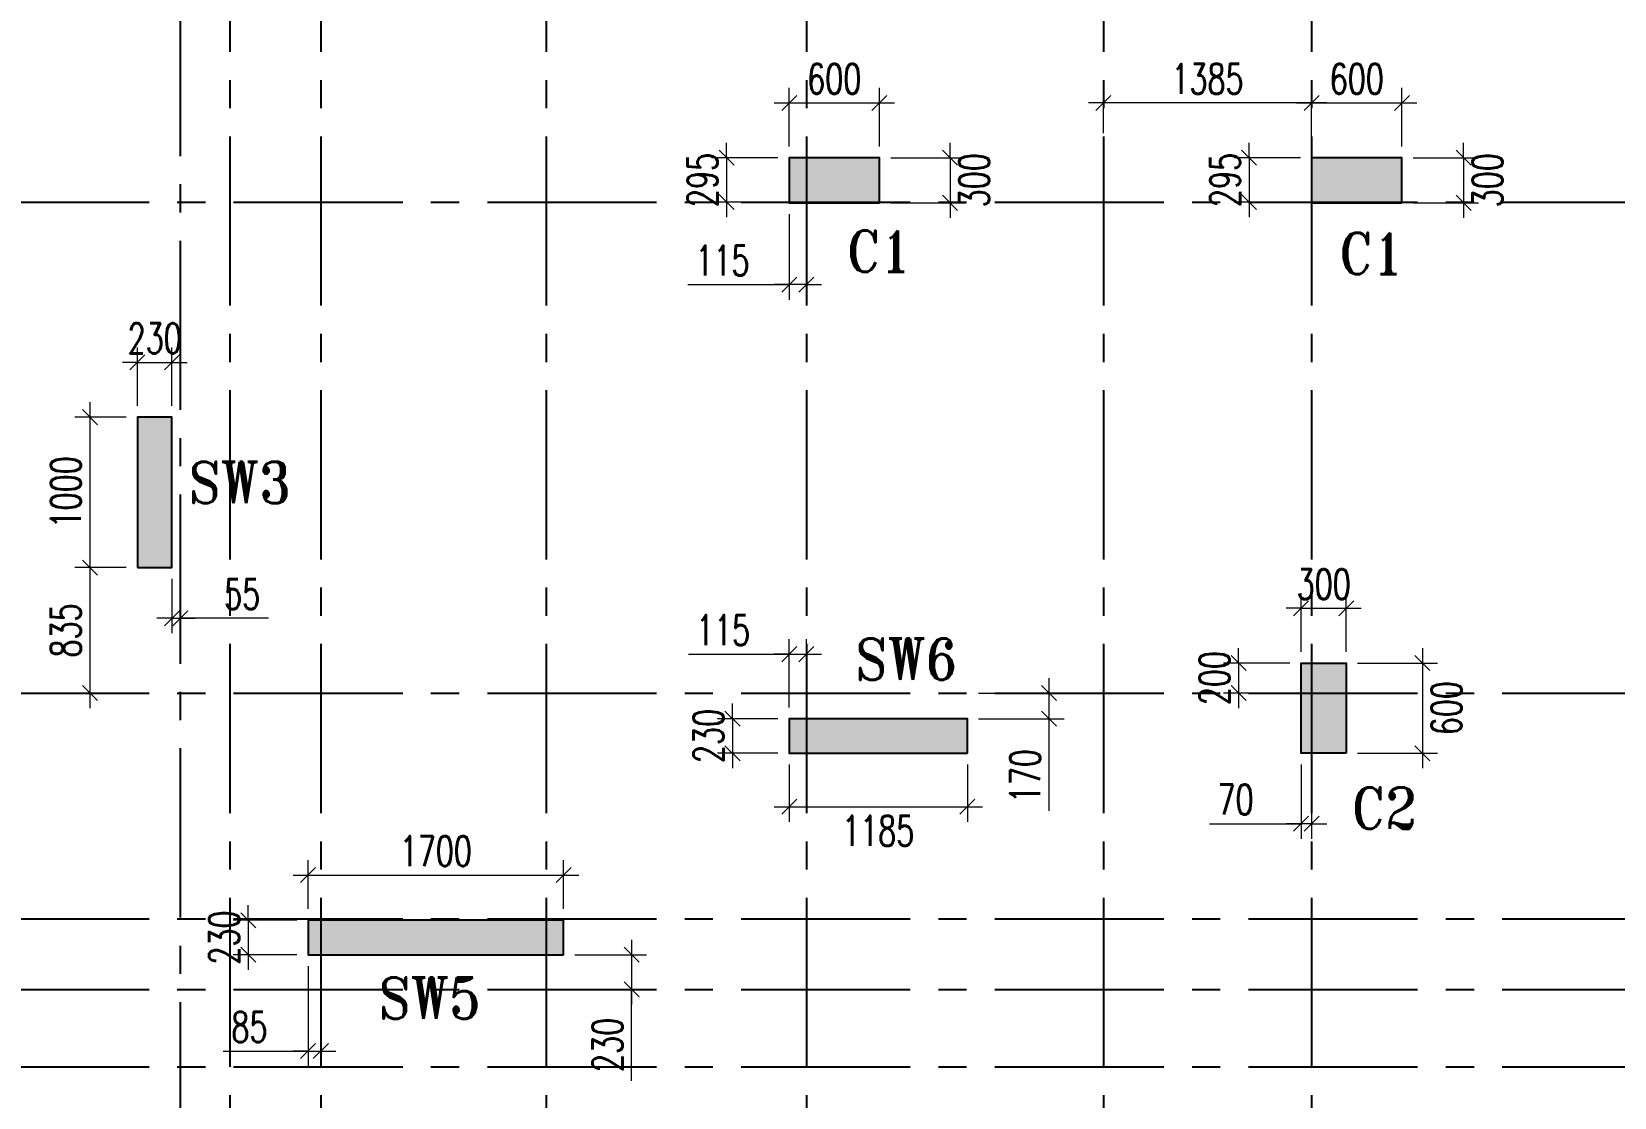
# Model space of a CAD drawing. Header units: millimetres. Extents: x 1123469 to 1883119, y -126924 to 196924.
# Drawn here: x 1382788 to 1393314, y -14061 to -6975 of the extents above; entities that cross this region are included whole.
import ezdxf

# ---------------------------------------------------------------- set-up
doc = ezdxf.new("R2010")
doc.units = ezdxf.units.MM
doc.header["$LTSCALE"] = 500
doc.header["$MEASUREMENT"] = 0
doc.header["$PDMODE"] = 34
for name, pattern in [('CONTINOUS', [0]), ('DASHDOT', [1, 0.5, -0.25, 0, -0.25]), ('Site$0$CENTER2', [1.125, 0.75, -0.125, 0.125, -0.125])]:
    doc.linetypes.add(name, pattern=pattern)
doc.layers.get('Defpoints').update_dxf_attribs({"lineweight": 0})
for name, color, linetype, lineweight in [('COL. NO.', 1, 'DASHDOT', 15), ('CUT OUT', 1, 'Continuous', 13), ('dim-M', 1, 'Continuous', 15), ('TOWER COL HATCH', 253, 'Continuous', 20)]:
    doc.layers.add(name, color=color, linetype=linetype, lineweight=lineweight)
for name, color, linetype in [('GLASS', 5, 'Continuous'), ('GRID', 7, 'Continuous'), ('TOWER AREA COLUMN.', 6, 'Continuous')]:
    doc.layers.add(name, color=color, linetype=linetype)
doc.styles.add('2MM', font='romans.shx', dxfattribs={"width": 0.7})
doc.styles.add('ROMANT', font='romant__.ttf', dxfattribs={"width": 0.9, "height": 600})
doc.dimstyles.new('RAJESH', dxfattribs={"dimtxt": 200, "dimasz": 180, "dimexe": 100, "dimexo": 250, "dimgap": 50, "dimtad": 2, "dimdec": 0, "dimzin": 1, "dimdsep": 46, "dimtxsty": '2MM', "dimblk": 'OBLIQUE', "dimcen": 0, "dimdle": 100, "dimclrd": 1, "dimclre": 1, "dimclrt": 3, "dimadec": 0, "dimazin": 0, "dimtfac": 1, "dimtdec": 0, "dimtix": 1, "dimtmove": 2, "dimatfit": 3, "dimfxl": 1, "dimtolj": 1, "dimlwd": -1, "dimarcsym": 0})

# ---------------------------------------------------------------- blocks, each defined once
blk = doc.blocks.new('EEE')
at = {"layer": 'GRID', "color": 16, "linetype": 'Site$0$CENTER2', "ltscale": 3}
for points in [[(1383253.9, 258923.2), (1383775.6, 258229.8), (1383775.6, 223711.9)], [(1384105.6, 258923.2), (1384105.6, 223711.9)], [(1384710.6, 258923.2), (1384710.6, 223711.9)], [(1386210.6, 258923.2), (1386210.6, 223711.9)], [(1387940.6, 258923.2), (1387940.6, 223711.9)], [(1389915.6, 258923.2), (1389915.6, 223711.9)], [(1391300.6, 258923.2), (1391300.6, 223711.9)], [(1363880.9, 250048.6), (1442964.5, 250048.6)], [(1363880.9, 246783.6), (1442964.5, 246783.6)], [(1363880.9, 245284), (1442964.5, 245284)], [(1363880.9, 244813.8), (1442964.5, 244813.8)], [(1363880.9, 244299), (1442964.5, 244299)]]:
    blk.add_lwpolyline(points, dxfattribs=at)
blk = doc.blocks.new('3tgra')
at = {"layer": 'TOWER COL HATCH'}
h = blk.add_hatch(color=253, dxfattribs=at)
h.dxf.hatch_style = 1
h.paths.add_polyline_path([(1388426, 89502), (1388426, 89802), (1387826, 89802), (1387826, 89502)])
h = blk.add_hatch(color=253, dxfattribs=at)
h.dxf.hatch_style = 1
h.paths.add_polyline_path([(1391901, 89502), (1391901, 89802), (1391301, 89802), (1391301, 89502)])
h = blk.add_hatch(color=253, dxfattribs=at)
h.dxf.hatch_style = 1
h.paths.add_polyline_path([(1383491, 87077), (1383721, 87077), (1383721, 88077), (1383491, 88077)])
h = blk.add_hatch(color=253, dxfattribs=at)
h.dxf.hatch_style = 1
h.paths.add_polyline_path([(1391531, 85842), (1391231, 85842), (1391231, 86442), (1391531, 86442)])
h = blk.add_hatch(color=253, dxfattribs=at)
h.dxf.hatch_style = 1
h.paths.add_polyline_path([(1389011, 85842), (1389011, 86072), (1387826, 86072), (1387826, 85842)])
h = blk.add_hatch(color=253, dxfattribs=at)
h.dxf.hatch_style = 1
h.paths.add_polyline_path([(1386326, 84502), (1386326, 84732), (1384626, 84732), (1384626, 84502)])
at = {"layer": 'TOWER AREA COLUMN.', "color": 4}
for points in [[(1388426, 89502), (1388426, 89802), (1387826, 89802), (1387826, 89502)], [(1391901, 89502), (1391901, 89802), (1391301, 89802), (1391301, 89502)], [(1383491, 87077), (1383721, 87077), (1383721, 88077), (1383491, 88077)], [(1391531, 85842), (1391231, 85842), (1391231, 86442), (1391531, 86442)], [(1389011, 85842), (1389011, 86072), (1387826, 86072), (1387826, 85842)], [(1386326, 84502), (1386326, 84732), (1384626, 84732), (1384626, 84502)]]:
    blk.add_lwpolyline(points, close=True, dxfattribs=at)
blk = doc.blocks.new('_Oblique')
at = {"color": 0, "linetype": 'ByBlock', "lineweight": -2}
blk.add_line((-0.5, -0.5), (0.5, 0.5), dxfattribs=at)
blk = doc.blocks.new('*D1640')
at = {"layer": 'Defpoints', "color": 0, "ltscale": 100, "transparency": 16777216}
for p in [(1391531, 86806), (1391231, 86442), (1391531, 86442)]:
    blk.add_point(p, dxfattribs=at)
at = {"layer": 'dim-M', "color": 1, "lineweight": -2, "ltscale": 100, "transparency": 16777216}
for p, q in [((1391231, 86517), (1391231, 86906)), ((1391531, 86517), (1391531, 86906))]:
    blk.add_line(p, q, dxfattribs=at)
at = {"layer": 'dim-M', "color": 1, "ltscale": 100, "transparency": 16777216}
for p, q in [((1391231, 86806), (1391131, 86806)), ((1391231, 86806), (1391531, 86806)), ((1391531, 86806), (1391631, 86806))]:
    blk.add_line(p, q, dxfattribs=at)
at = {"layer": 'dim-M', "color": 1, "ltscale": 100, "transparency": 16777216, "xscale": 100, "yscale": 100, "zscale": 100}
blk.add_blockref('_Oblique', (1391231, 86806), dxfattribs=at)
at = {"layer": 'dim-M', "color": 1, "ltscale": 100, "transparency": 16777216, "xscale": 100, "yscale": 100, "zscale": 100, "rotation": 180}
blk.add_blockref('_Oblique', (1391531, 86806), dxfattribs=at)
at = {"layer": 'dim-M', "color": 3, "ltscale": 100, "transparency": 16777216, "insert": (1391381, 86966), "char_height": 200, "attachment_point": 5, "style": '2MM'}
blk.add_mtext('\\A1;300', dxfattribs=at)
blk = doc.blocks.new('*D1641')
at = {"layer": 'Defpoints', "color": 0, "ltscale": 100, "transparency": 16777216}
for p in [(1391531, 86442), (1391531, 85842), (1392038, 85842)]:
    blk.add_point(p, dxfattribs=at)
at = {"layer": 'dim-M', "color": 1, "ltscale": 100, "transparency": 16777216}
blk.add_line((1392038, 86542), (1392038, 85742), dxfattribs=at)
at = {"layer": 'dim-M', "color": 1, "lineweight": -2, "ltscale": 100, "transparency": 16777216}
for p, q in [((1391606, 86442), (1392138, 86442)), ((1391606, 85842), (1392138, 85842))]:
    blk.add_line(p, q, dxfattribs=at)
at = {"layer": 'dim-M', "color": 1, "ltscale": 100, "transparency": 16777216, "xscale": 100, "yscale": 100, "zscale": 100}
for p, rotation in [((1392038, 86442), 90), ((1392038, 85842), 270)]:
    blk.add_blockref('_Oblique', p, dxfattribs=dict(at, rotation=rotation))
at = {"layer": 'dim-M', "color": 3, "ltscale": 100, "transparency": 16777216, "insert": (1392198, 86142), "char_height": 200, "attachment_point": 5, "rotation": 90, "style": '2MM'}
blk.add_mtext('\\A1;600', dxfattribs=at)
blk = doc.blocks.new('*D1642')
at = {"layer": 'Defpoints', "color": 0, "ltscale": 100, "transparency": 16777216}
for p in [(1391231, 86442), (1390815, 86242), (1391231, 86242)]:
    blk.add_point(p, dxfattribs=at)
at = {"layer": 'dim-M', "color": 1, "ltscale": 100, "transparency": 16777216}
for p, q in [((1390815, 86442), (1390815, 86542)), ((1390815, 86442), (1390815, 86242)), ((1390815, 86242), (1390815, 86142))]:
    blk.add_line(p, q, dxfattribs=at)
at = {"layer": 'dim-M', "color": 1, "lineweight": -2, "ltscale": 100, "transparency": 16777216}
for p, q in [((1391156, 86442), (1390715, 86442)), ((1391156, 86242), (1390715, 86242))]:
    blk.add_line(p, q, dxfattribs=at)
at = {"layer": 'dim-M', "color": 1, "ltscale": 100, "transparency": 16777216, "xscale": 100, "yscale": 100, "zscale": 100}
for p, rotation in [((1390815, 86442), 270), ((1390815, 86242), 90)]:
    blk.add_blockref('_Oblique', p, dxfattribs=dict(at, rotation=rotation))
at = {"layer": 'dim-M', "color": 3, "ltscale": 100, "transparency": 16777216, "insert": (1390655, 86342), "char_height": 200, "attachment_point": 5, "rotation": 90, "style": '2MM'}
blk.add_mtext('\\A1;200', dxfattribs=at)
blk = doc.blocks.new('*D1643')
at = {"layer": 'Defpoints', "color": 0, "ltscale": 100, "transparency": 16777216}
for p in [(1391231, 85842), (1391301, 85842), (1391231, 85374)]:
    blk.add_point(p, dxfattribs=at)
at = {"layer": 'dim-M', "color": 1, "lineweight": -2, "ltscale": 100, "transparency": 16777216}
for p, q in [((1391231, 85767), (1391231, 85274)), ((1391301, 85767), (1391301, 85274))]:
    blk.add_line(p, q, dxfattribs=at)
at = {"layer": 'dim-M', "color": 1, "ltscale": 100, "transparency": 16777216}
for p, q in [((1390622, 85374), (1391231, 85374)), ((1391231, 85374), (1391131, 85374)), ((1391301, 85374), (1391231, 85374)), ((1391301, 85374), (1391231, 85374)), ((1391301, 85374), (1391401, 85374))]:
    blk.add_line(p, q, dxfattribs=at)
at = {"layer": 'dim-M', "color": 1, "ltscale": 100, "transparency": 16777216, "xscale": 100, "yscale": 100, "zscale": 100}
blk.add_blockref('_Oblique', (1391231, 85374), dxfattribs=at)
at = {"layer": 'dim-M', "color": 1, "ltscale": 100, "transparency": 16777216, "xscale": 100, "yscale": 100, "zscale": 100, "rotation": 180}
blk.add_blockref('_Oblique', (1391301, 85374), dxfattribs=at)
at = {"layer": 'dim-M', "color": 3, "ltscale": 100, "transparency": 16777216, "insert": (1390795, 85534), "char_height": 200, "attachment_point": 5, "style": '2MM'}
blk.add_mtext('\\A1;70', dxfattribs=at)
blk = doc.blocks.new('*D1705')
at = {"layer": 'Defpoints', "color": 0, "ltscale": 100, "transparency": 16777216}
for p in [(1388426, 90166), (1387826, 89802), (1388426, 89802)]:
    blk.add_point(p, dxfattribs=at)
at = {"layer": 'dim-M', "color": 1, "lineweight": -2, "ltscale": 100, "transparency": 16777216}
for p, q in [((1387826, 89877), (1387826, 90266)), ((1388426, 89877), (1388426, 90266))]:
    blk.add_line(p, q, dxfattribs=at)
at = {"layer": 'dim-M', "color": 1, "ltscale": 100, "transparency": 16777216}
blk.add_line((1387726, 90166), (1388526, 90166), dxfattribs=at)
at = {"layer": 'dim-M', "color": 1, "ltscale": 100, "transparency": 16777216, "xscale": 100, "yscale": 100, "zscale": 100, "rotation": 180}
blk.add_blockref('_Oblique', (1387826, 90166), dxfattribs=at)
at = {"layer": 'dim-M', "color": 1, "ltscale": 100, "transparency": 16777216, "xscale": 100, "yscale": 100, "zscale": 100}
blk.add_blockref('_Oblique', (1388426, 90166), dxfattribs=at)
at = {"layer": 'dim-M', "color": 3, "ltscale": 100, "transparency": 16777216, "insert": (1388126, 90326), "char_height": 200, "attachment_point": 5, "style": '2MM'}
blk.add_mtext('\\A1;600', dxfattribs=at)
blk = doc.blocks.new('*D1706')
at = {"layer": 'Defpoints', "color": 0, "ltscale": 100, "transparency": 16777216}
for p in [(1388426, 89802), (1388426, 89502), (1388896, 89502)]:
    blk.add_point(p, dxfattribs=at)
at = {"layer": 'dim-M', "color": 1, "ltscale": 100, "transparency": 16777216}
for p, q in [((1388896, 89802), (1388896, 89902)), ((1388896, 89802), (1388896, 89502)), ((1388896, 89502), (1388896, 89402))]:
    blk.add_line(p, q, dxfattribs=at)
at = {"layer": 'dim-M', "color": 1, "lineweight": -2, "ltscale": 100, "transparency": 16777216}
for p, q in [((1388501, 89802), (1388996, 89802)), ((1388501, 89502), (1388996, 89502))]:
    blk.add_line(p, q, dxfattribs=at)
at = {"layer": 'dim-M', "color": 1, "ltscale": 100, "transparency": 16777216, "xscale": 100, "yscale": 100, "zscale": 100}
for p, rotation in [((1388896, 89802), 270), ((1388896, 89502), 90)]:
    blk.add_blockref('_Oblique', p, dxfattribs=dict(at, rotation=rotation))
at = {"layer": 'dim-M', "color": 3, "ltscale": 100, "transparency": 16777216, "insert": (1389056, 89652), "char_height": 200, "attachment_point": 5, "rotation": 90, "style": '2MM'}
blk.add_mtext('\\A1;300', dxfattribs=at)
blk = doc.blocks.new('*D1707')
at = {"layer": 'Defpoints', "color": 0, "ltscale": 100, "transparency": 16777216}
for p in [(1387826, 89802), (1387410, 89507), (1387826, 89507)]:
    blk.add_point(p, dxfattribs=at)
at = {"layer": 'dim-M', "color": 1, "ltscale": 100, "transparency": 16777216}
for p, q in [((1387410, 89802), (1387410, 89902)), ((1387410, 89802), (1387410, 89507)), ((1387410, 89507), (1387410, 89407))]:
    blk.add_line(p, q, dxfattribs=at)
at = {"layer": 'dim-M', "color": 1, "lineweight": -2, "ltscale": 100, "transparency": 16777216}
for p, q in [((1387751, 89802), (1387310, 89802)), ((1387751, 89507), (1387310, 89507))]:
    blk.add_line(p, q, dxfattribs=at)
at = {"layer": 'dim-M', "color": 1, "ltscale": 100, "transparency": 16777216, "xscale": 100, "yscale": 100, "zscale": 100}
for p, rotation in [((1387410, 89802), 270), ((1387410, 89507), 90)]:
    blk.add_blockref('_Oblique', p, dxfattribs=dict(at, rotation=rotation))
at = {"layer": 'dim-M', "color": 3, "ltscale": 100, "transparency": 16777216, "insert": (1387250, 89654), "char_height": 200, "attachment_point": 5, "rotation": 90, "style": '2MM'}
blk.add_mtext('\\A1;295', dxfattribs=at)
blk = doc.blocks.new('*D1708')
at = {"layer": 'Defpoints', "color": 0, "ltscale": 100, "transparency": 16777216}
for p in [(1387826, 89502), (1387941, 89502), (1387826, 88958)]:
    blk.add_point(p, dxfattribs=at)
at = {"layer": 'dim-M', "color": 1, "lineweight": -2, "ltscale": 100, "transparency": 16777216}
for p, q in [((1387826, 89427), (1387826, 88858)), ((1387941, 89427), (1387941, 88858))]:
    blk.add_line(p, q, dxfattribs=at)
at = {"layer": 'dim-M', "color": 1, "ltscale": 100, "transparency": 16777216}
for p, q in [((1387152, 88958), (1387826, 88958)), ((1387826, 88958), (1387726, 88958)), ((1387941, 88958), (1387826, 88958)), ((1387941, 88958), (1387826, 88958)), ((1387941, 88958), (1388041, 88958))]:
    blk.add_line(p, q, dxfattribs=at)
at = {"layer": 'dim-M', "color": 1, "ltscale": 100, "transparency": 16777216, "xscale": 100, "yscale": 100, "zscale": 100}
blk.add_blockref('_Oblique', (1387826, 88958), dxfattribs=at)
at = {"layer": 'dim-M', "color": 1, "ltscale": 100, "transparency": 16777216, "xscale": 100, "yscale": 100, "zscale": 100, "rotation": 180}
blk.add_blockref('_Oblique', (1387941, 88958), dxfattribs=at)
at = {"layer": 'dim-M', "color": 3, "ltscale": 100, "transparency": 16777216, "insert": (1387382, 89118), "char_height": 200, "attachment_point": 5, "style": '2MM'}
blk.add_mtext('\\A1;115', dxfattribs=at)
blk = doc.blocks.new('*D1709')
at = {"layer": 'Defpoints', "color": 0, "ltscale": 100, "transparency": 16777216}
for p in [(1391901, 90166), (1391301, 89802), (1391901, 89802)]:
    blk.add_point(p, dxfattribs=at)
at = {"layer": 'dim-M', "color": 1, "lineweight": -2, "ltscale": 100, "transparency": 16777216}
for p, q in [((1391301, 89877), (1391301, 90266)), ((1391901, 89877), (1391901, 90266))]:
    blk.add_line(p, q, dxfattribs=at)
at = {"layer": 'dim-M', "color": 1, "ltscale": 100, "transparency": 16777216}
blk.add_line((1391201, 90166), (1392001, 90166), dxfattribs=at)
at = {"layer": 'dim-M', "color": 1, "ltscale": 100, "transparency": 16777216, "xscale": 100, "yscale": 100, "zscale": 100, "rotation": 180}
blk.add_blockref('_Oblique', (1391301, 90166), dxfattribs=at)
at = {"layer": 'dim-M', "color": 1, "ltscale": 100, "transparency": 16777216, "xscale": 100, "yscale": 100, "zscale": 100}
blk.add_blockref('_Oblique', (1391901, 90166), dxfattribs=at)
at = {"layer": 'dim-M', "color": 3, "ltscale": 100, "transparency": 16777216, "insert": (1391601, 90326), "char_height": 200, "attachment_point": 5, "style": '2MM'}
blk.add_mtext('\\A1;600', dxfattribs=at)
blk = doc.blocks.new('*D1710')
at = {"layer": 'Defpoints', "color": 0, "ltscale": 100, "transparency": 16777216}
for p in [(1391901, 89802), (1391901, 89502), (1392311, 89502)]:
    blk.add_point(p, dxfattribs=at)
at = {"layer": 'dim-M', "color": 1, "ltscale": 100, "transparency": 16777216}
for p, q in [((1392311, 89802), (1392311, 89902)), ((1392311, 89802), (1392311, 89502)), ((1392311, 89502), (1392311, 89402))]:
    blk.add_line(p, q, dxfattribs=at)
at = {"layer": 'dim-M', "color": 1, "lineweight": -2, "ltscale": 100, "transparency": 16777216}
for p, q in [((1391976, 89802), (1392411, 89802)), ((1391976, 89502), (1392411, 89502))]:
    blk.add_line(p, q, dxfattribs=at)
at = {"layer": 'dim-M', "color": 1, "ltscale": 100, "transparency": 16777216, "xscale": 100, "yscale": 100, "zscale": 100}
for p, rotation in [((1392311, 89802), 270), ((1392311, 89502), 90)]:
    blk.add_blockref('_Oblique', p, dxfattribs=dict(at, rotation=rotation))
at = {"layer": 'dim-M', "color": 3, "ltscale": 100, "transparency": 16777216, "insert": (1392471, 89652), "char_height": 200, "attachment_point": 5, "rotation": 90, "style": '2MM'}
blk.add_mtext('\\A1;300', dxfattribs=at)
blk = doc.blocks.new('*D1711')
at = {"layer": 'Defpoints', "color": 0, "ltscale": 100, "transparency": 16777216}
for p in [(1391301, 89802), (1390885, 89507), (1391301, 89507)]:
    blk.add_point(p, dxfattribs=at)
at = {"layer": 'dim-M', "color": 1, "ltscale": 100, "transparency": 16777216}
for p, q in [((1390885, 89802), (1390885, 89902)), ((1390885, 89802), (1390885, 89507)), ((1390885, 89507), (1390885, 89407))]:
    blk.add_line(p, q, dxfattribs=at)
at = {"layer": 'dim-M', "color": 1, "lineweight": -2, "ltscale": 100, "transparency": 16777216}
for p, q in [((1391226, 89802), (1390785, 89802)), ((1391226, 89507), (1390785, 89507))]:
    blk.add_line(p, q, dxfattribs=at)
at = {"layer": 'dim-M', "color": 1, "ltscale": 100, "transparency": 16777216, "xscale": 100, "yscale": 100, "zscale": 100}
for p, rotation in [((1390885, 89802), 270), ((1390885, 89507), 90)]:
    blk.add_blockref('_Oblique', p, dxfattribs=dict(at, rotation=rotation))
at = {"layer": 'dim-M', "color": 3, "ltscale": 100, "transparency": 16777216, "insert": (1390725, 89654), "char_height": 200, "attachment_point": 5, "rotation": 90, "style": '2MM'}
blk.add_mtext('\\A1;295', dxfattribs=at)
blk = doc.blocks.new('*D1712')
at = {"layer": 'Defpoints', "color": 0, "ltscale": 100, "transparency": 16777216}
for p in [(1389916, 90166), (1389916, 89891), (1391301, 89802)]:
    blk.add_point(p, dxfattribs=at)
at = {"layer": 'dim-M', "color": 1, "lineweight": -2, "ltscale": 100, "transparency": 16777216}
for p, q in [((1389916, 89966), (1389916, 90266)), ((1391301, 89877), (1391301, 90266))]:
    blk.add_line(p, q, dxfattribs=at)
at = {"layer": 'dim-M', "color": 1, "ltscale": 100, "transparency": 16777216}
blk.add_line((1391401, 90166), (1389816, 90166), dxfattribs=at)
at = {"layer": 'dim-M', "color": 1, "ltscale": 100, "transparency": 16777216, "xscale": 100, "yscale": 100, "zscale": 100, "rotation": 180}
blk.add_blockref('_Oblique', (1389916, 90166), dxfattribs=at)
at = {"layer": 'dim-M', "color": 1, "ltscale": 100, "transparency": 16777216, "xscale": 100, "yscale": 100, "zscale": 100}
blk.add_blockref('_Oblique', (1391301, 90166), dxfattribs=at)
at = {"layer": 'dim-M', "color": 3, "ltscale": 100, "transparency": 16777216, "insert": (1390608, 90326), "char_height": 200, "attachment_point": 5, "style": '2MM'}
blk.add_mtext('\\A1;1385', dxfattribs=at)
blk = doc.blocks.new('*D1725')
at = {"layer": 'Defpoints', "color": 0, "ltscale": 100, "transparency": 16777216}
for p in [(1383721, 88441), (1383491, 88077), (1383721, 88077)]:
    blk.add_point(p, dxfattribs=at)
at = {"layer": 'dim-M', "color": 1, "lineweight": -2, "ltscale": 100, "transparency": 16777216}
for p, q in [((1383491, 88152), (1383491, 88541)), ((1383721, 88152), (1383721, 88541))]:
    blk.add_line(p, q, dxfattribs=at)
at = {"layer": 'dim-M', "color": 1, "ltscale": 100, "transparency": 16777216}
for p, q in [((1383491, 88441), (1383391, 88441)), ((1383491, 88441), (1383721, 88441)), ((1383721, 88441), (1383821, 88441))]:
    blk.add_line(p, q, dxfattribs=at)
at = {"layer": 'dim-M', "color": 1, "ltscale": 100, "transparency": 16777216, "xscale": 100, "yscale": 100, "zscale": 100}
blk.add_blockref('_Oblique', (1383491, 88441), dxfattribs=at)
at = {"layer": 'dim-M', "color": 1, "ltscale": 100, "transparency": 16777216, "xscale": 100, "yscale": 100, "zscale": 100, "rotation": 180}
blk.add_blockref('_Oblique', (1383721, 88441), dxfattribs=at)
at = {"layer": 'dim-M', "color": 3, "ltscale": 100, "transparency": 16777216, "insert": (1383606, 88601), "char_height": 200, "attachment_point": 5, "style": '2MM'}
blk.add_mtext('\\A1;230', dxfattribs=at)
blk = doc.blocks.new('*D1726')
at = {"layer": 'Defpoints', "color": 0, "ltscale": 100, "transparency": 16777216}
for p in [(1383491, 88077), (1383175, 87077), (1383491, 87077)]:
    blk.add_point(p, dxfattribs=at)
at = {"layer": 'dim-M', "color": 1, "ltscale": 100, "transparency": 16777216}
blk.add_line((1383175, 88177), (1383175, 86977), dxfattribs=at)
at = {"layer": 'dim-M', "color": 1, "lineweight": -2, "ltscale": 100, "transparency": 16777216}
for p, q in [((1383416, 88077), (1383075, 88077)), ((1383416, 87077), (1383075, 87077))]:
    blk.add_line(p, q, dxfattribs=at)
at = {"layer": 'dim-M', "color": 1, "ltscale": 100, "transparency": 16777216, "xscale": 100, "yscale": 100, "zscale": 100}
for p, rotation in [((1383175, 88077), 90), ((1383175, 87077), 270)]:
    blk.add_blockref('_Oblique', p, dxfattribs=dict(at, rotation=rotation))
at = {"layer": 'dim-M', "color": 3, "ltscale": 100, "transparency": 16777216, "insert": (1383015, 87577), "char_height": 200, "attachment_point": 5, "rotation": 90, "style": '2MM'}
blk.add_mtext('\\A1;1000', dxfattribs=at)
blk = doc.blocks.new('*D1727')
at = {"layer": 'Defpoints', "color": 0, "ltscale": 100, "transparency": 16777216}
for p in [(1383721, 87077), (1383776, 87077), (1383776, 86740)]:
    blk.add_point(p, dxfattribs=at)
at = {"layer": 'dim-M', "color": 1, "lineweight": -2, "ltscale": 100, "transparency": 16777216}
for p, q in [((1383721, 87002), (1383721, 86640)), ((1383776, 87002), (1383776, 86640))]:
    blk.add_line(p, q, dxfattribs=at)
at = {"layer": 'dim-M', "color": 1, "ltscale": 100, "transparency": 16777216}
for p, q in [((1383721, 86740), (1383621, 86740)), ((1383721, 86740), (1383776, 86740)), ((1383721, 86740), (1383776, 86740)), ((1383776, 86740), (1383876, 86740)), ((1384362, 86740), (1383776, 86740))]:
    blk.add_line(p, q, dxfattribs=at)
at = {"layer": 'dim-M', "color": 1, "ltscale": 100, "transparency": 16777216, "xscale": 100, "yscale": 100, "zscale": 100}
blk.add_blockref('_Oblique', (1383721, 86740), dxfattribs=at)
at = {"layer": 'dim-M', "color": 1, "ltscale": 100, "transparency": 16777216, "xscale": 100, "yscale": 100, "zscale": 100, "rotation": 180}
blk.add_blockref('_Oblique', (1383776, 86740), dxfattribs=at)
at = {"layer": 'dim-M', "color": 3, "ltscale": 100, "transparency": 16777216, "insert": (1384188, 86900), "char_height": 200, "attachment_point": 5, "style": '2MM'}
blk.add_mtext('\\A1;55', dxfattribs=at)
blk = doc.blocks.new('*D1728')
at = {"layer": 'Defpoints', "color": 0, "ltscale": 100, "transparency": 16777216}
for p in [(1383491, 87077), (1383175, 86242), (1383491, 86242)]:
    blk.add_point(p, dxfattribs=at)
at = {"layer": 'dim-M', "color": 1, "ltscale": 100, "transparency": 16777216}
blk.add_line((1383175, 87177), (1383175, 86142), dxfattribs=at)
at = {"layer": 'dim-M', "color": 1, "lineweight": -2, "ltscale": 100, "transparency": 16777216}
for p, q in [((1383416, 87077), (1383075, 87077)), ((1383416, 86242), (1383075, 86242))]:
    blk.add_line(p, q, dxfattribs=at)
at = {"layer": 'dim-M', "color": 1, "ltscale": 100, "transparency": 16777216, "xscale": 100, "yscale": 100, "zscale": 100}
for p, rotation in [((1383175, 87077), 90), ((1383175, 86242), 270)]:
    blk.add_blockref('_Oblique', p, dxfattribs=dict(at, rotation=rotation))
at = {"layer": 'dim-M', "color": 3, "ltscale": 100, "transparency": 16777216, "insert": (1383015, 86659), "char_height": 200, "attachment_point": 5, "rotation": 90, "style": '2MM'}
blk.add_mtext('\\A1;835', dxfattribs=at)
blk = doc.blocks.new('*D1733')
at = {"layer": 'Defpoints', "color": 0, "ltscale": 100, "transparency": 16777216}
for p in [(1387826, 86072), (1387449, 85842), (1387826, 85842)]:
    blk.add_point(p, dxfattribs=at)
at = {"layer": 'dim-M', "color": 1, "ltscale": 100, "transparency": 16777216}
for p, q in [((1387449, 86072), (1387449, 86172)), ((1387449, 86072), (1387449, 85842)), ((1387449, 85842), (1387449, 85742))]:
    blk.add_line(p, q, dxfattribs=at)
at = {"layer": 'dim-M', "color": 1, "lineweight": -2, "ltscale": 100, "transparency": 16777216}
for p, q in [((1387751, 86072), (1387349, 86072)), ((1387751, 85842), (1387349, 85842))]:
    blk.add_line(p, q, dxfattribs=at)
at = {"layer": 'dim-M', "color": 1, "ltscale": 100, "transparency": 16777216, "xscale": 100, "yscale": 100, "zscale": 100}
for p, rotation in [((1387449, 86072), 270), ((1387449, 85842), 90)]:
    blk.add_blockref('_Oblique', p, dxfattribs=dict(at, rotation=rotation))
at = {"layer": 'dim-M', "color": 3, "ltscale": 100, "transparency": 16777216, "insert": (1387289, 85957), "char_height": 200, "attachment_point": 5, "rotation": 90, "style": '2MM'}
blk.add_mtext('\\A1;230', dxfattribs=at)
blk = doc.blocks.new('*D1734')
at = {"layer": 'Defpoints', "color": 0, "ltscale": 100, "transparency": 16777216}
for p in [(1387941, 86501), (1387826, 86072), (1387941, 86072)]:
    blk.add_point(p, dxfattribs=at)
at = {"layer": 'dim-M', "color": 1, "lineweight": -2, "ltscale": 100, "transparency": 16777216}
for p, q in [((1387826, 86147), (1387826, 86601)), ((1387941, 86147), (1387941, 86601))]:
    blk.add_line(p, q, dxfattribs=at)
at = {"layer": 'dim-M', "color": 1, "ltscale": 100, "transparency": 16777216}
for p, q in [((1387156, 86501), (1387826, 86501)), ((1387826, 86501), (1387726, 86501)), ((1387826, 86501), (1387941, 86501)), ((1387826, 86501), (1387941, 86501)), ((1387941, 86501), (1388041, 86501))]:
    blk.add_line(p, q, dxfattribs=at)
at = {"layer": 'dim-M', "color": 1, "ltscale": 100, "transparency": 16777216, "xscale": 100, "yscale": 100, "zscale": 100}
blk.add_blockref('_Oblique', (1387826, 86501), dxfattribs=at)
at = {"layer": 'dim-M', "color": 1, "ltscale": 100, "transparency": 16777216, "xscale": 100, "yscale": 100, "zscale": 100, "rotation": 180}
blk.add_blockref('_Oblique', (1387941, 86501), dxfattribs=at)
at = {"layer": 'dim-M', "color": 3, "ltscale": 100, "transparency": 16777216, "insert": (1387386, 86661), "char_height": 200, "attachment_point": 5, "style": '2MM'}
blk.add_mtext('\\A1;115', dxfattribs=at)
blk = doc.blocks.new('*D1735')
at = {"layer": 'Defpoints', "color": 0, "ltscale": 100, "transparency": 16777216}
for p in [(1389011, 86242), (1389555, 86242), (1389011, 86072)]:
    blk.add_point(p, dxfattribs=at)
at = {"layer": 'dim-M', "color": 1, "ltscale": 100, "transparency": 16777216}
for p, q in [((1389555, 85972), (1389555, 86342)), ((1389555, 85459), (1389555, 86072))]:
    blk.add_line(p, q, dxfattribs=at)
at = {"layer": 'dim-M', "color": 1, "lineweight": -2, "ltscale": 100, "transparency": 16777216}
for p, q in [((1389086, 86242), (1389655, 86242)), ((1389086, 86072), (1389655, 86072))]:
    blk.add_line(p, q, dxfattribs=at)
at = {"layer": 'dim-M', "color": 1, "ltscale": 100, "transparency": 16777216, "xscale": 100, "yscale": 100, "zscale": 100}
for p, rotation in [((1389555, 86242), 90), ((1389555, 86072), 270)]:
    blk.add_blockref('_Oblique', p, dxfattribs=dict(at, rotation=rotation))
at = {"layer": 'dim-M', "color": 3, "ltscale": 100, "transparency": 16777216, "insert": (1389395, 85689), "char_height": 200, "attachment_point": 5, "rotation": 90, "style": '2MM'}
blk.add_mtext('\\A1;170', dxfattribs=at)
blk = doc.blocks.new('*D1736')
at = {"layer": 'Defpoints', "color": 0, "ltscale": 100, "transparency": 16777216}
for p in [(1387826, 85842), (1389011, 85842), (1389011, 85487)]:
    blk.add_point(p, dxfattribs=at)
at = {"layer": 'dim-M', "color": 1, "lineweight": -2, "ltscale": 100, "transparency": 16777216}
for p, q in [((1387826, 85767), (1387826, 85387)), ((1389011, 85767), (1389011, 85387))]:
    blk.add_line(p, q, dxfattribs=at)
at = {"layer": 'dim-M', "color": 1, "ltscale": 100, "transparency": 16777216}
blk.add_line((1387726, 85487), (1389111, 85487), dxfattribs=at)
at = {"layer": 'dim-M', "color": 1, "ltscale": 100, "transparency": 16777216, "xscale": 100, "yscale": 100, "zscale": 100, "rotation": 180}
blk.add_blockref('_Oblique', (1387826, 85487), dxfattribs=at)
at = {"layer": 'dim-M', "color": 1, "ltscale": 100, "transparency": 16777216, "xscale": 100, "yscale": 100, "zscale": 100}
blk.add_blockref('_Oblique', (1389011, 85487), dxfattribs=at)
at = {"layer": 'dim-M', "color": 3, "ltscale": 100, "transparency": 16777216, "insert": (1388418, 85327), "char_height": 200, "attachment_point": 5, "style": '2MM'}
blk.add_mtext('\\A1;1185', dxfattribs=at)
blk = doc.blocks.new('*D1741')
at = {"layer": 'Defpoints', "color": 0, "ltscale": 100, "transparency": 16777216}
for p in [(1384626, 84732), (1384228, 84502), (1384626, 84502)]:
    blk.add_point(p, dxfattribs=at)
at = {"layer": 'dim-M', "color": 1, "ltscale": 100, "transparency": 16777216}
for p, q in [((1384228, 84732), (1384228, 84832)), ((1384228, 84732), (1384228, 84502)), ((1384228, 84502), (1384228, 84402))]:
    blk.add_line(p, q, dxfattribs=at)
at = {"layer": 'dim-M', "color": 1, "lineweight": -2, "ltscale": 100, "transparency": 16777216}
for p, q in [((1384551, 84732), (1384128, 84732)), ((1384551, 84502), (1384128, 84502))]:
    blk.add_line(p, q, dxfattribs=at)
at = {"layer": 'dim-M', "color": 1, "ltscale": 100, "transparency": 16777216, "xscale": 100, "yscale": 100, "zscale": 100}
for p, rotation in [((1384228, 84732), 270), ((1384228, 84502), 90)]:
    blk.add_blockref('_Oblique', p, dxfattribs=dict(at, rotation=rotation))
at = {"layer": 'dim-M', "color": 3, "ltscale": 100, "transparency": 16777216, "insert": (1384068, 84617), "char_height": 200, "attachment_point": 5, "rotation": 90, "style": '2MM'}
blk.add_mtext('\\A1;230', dxfattribs=at)
blk = doc.blocks.new('*D1742')
at = {"layer": 'Defpoints', "color": 0, "ltscale": 100, "transparency": 16777216}
for p in [(1386326, 85032), (1384626, 84732), (1386326, 84732)]:
    blk.add_point(p, dxfattribs=at)
at = {"layer": 'dim-M', "color": 1, "lineweight": -2, "ltscale": 100, "transparency": 16777216}
for p, q in [((1384626, 84807), (1384626, 85132)), ((1386326, 84807), (1386326, 85132))]:
    blk.add_line(p, q, dxfattribs=at)
at = {"layer": 'dim-M', "color": 1, "ltscale": 100, "transparency": 16777216}
blk.add_line((1384526, 85032), (1386426, 85032), dxfattribs=at)
at = {"layer": 'dim-M', "color": 1, "ltscale": 100, "transparency": 16777216, "xscale": 100, "yscale": 100, "zscale": 100, "rotation": 180}
blk.add_blockref('_Oblique', (1384626, 85032), dxfattribs=at)
at = {"layer": 'dim-M', "color": 1, "ltscale": 100, "transparency": 16777216, "xscale": 100, "yscale": 100, "zscale": 100}
blk.add_blockref('_Oblique', (1386326, 85032), dxfattribs=at)
at = {"layer": 'dim-M', "color": 3, "ltscale": 100, "transparency": 16777216, "insert": (1385476, 85192), "char_height": 200, "attachment_point": 5, "style": '2MM'}
blk.add_mtext('\\A1;1700', dxfattribs=at)
blk = doc.blocks.new('*D1743')
at = {"layer": 'Defpoints', "color": 0, "ltscale": 100, "transparency": 16777216}
for p in [(1384626, 84502), (1384711, 84502), (1384711, 83862)]:
    blk.add_point(p, dxfattribs=at)
at = {"layer": 'dim-M', "color": 1, "lineweight": -2, "ltscale": 100, "transparency": 16777216}
for p, q in [((1384626, 84427), (1384626, 83762)), ((1384711, 84427), (1384711, 83762))]:
    blk.add_line(p, q, dxfattribs=at)
at = {"layer": 'dim-M', "color": 1, "ltscale": 100, "transparency": 16777216}
for p, q in [((1384062, 83862), (1384626, 83862)), ((1384626, 83862), (1384526, 83862)), ((1384626, 83862), (1384711, 83862)), ((1384626, 83862), (1384711, 83862)), ((1384711, 83862), (1384811, 83862))]:
    blk.add_line(p, q, dxfattribs=at)
at = {"layer": 'dim-M', "color": 1, "ltscale": 100, "transparency": 16777216, "xscale": 100, "yscale": 100, "zscale": 100}
blk.add_blockref('_Oblique', (1384626, 83862), dxfattribs=at)
at = {"layer": 'dim-M', "color": 1, "ltscale": 100, "transparency": 16777216, "xscale": 100, "yscale": 100, "zscale": 100, "rotation": 180}
blk.add_blockref('_Oblique', (1384711, 83862), dxfattribs=at)
at = {"layer": 'dim-M', "color": 3, "ltscale": 100, "transparency": 16777216, "insert": (1384236, 84022), "char_height": 200, "attachment_point": 5, "style": '2MM'}
blk.add_mtext('\\A1;85', dxfattribs=at)
blk = doc.blocks.new('*D1744')
at = {"layer": 'Defpoints', "color": 0, "ltscale": 100, "transparency": 16777216}
for p in [(1386326, 84502), (1386326, 84272), (1386778, 84272)]:
    blk.add_point(p, dxfattribs=at)
at = {"layer": 'dim-M', "color": 1, "ltscale": 100, "transparency": 16777216}
for p, q in [((1386778, 84602), (1386778, 84172)), ((1386778, 83663), (1386778, 84272))]:
    blk.add_line(p, q, dxfattribs=at)
at = {"layer": 'dim-M', "color": 1, "lineweight": -2, "ltscale": 100, "transparency": 16777216}
for p, q in [((1386401, 84502), (1386878, 84502)), ((1386401, 84272), (1386878, 84272))]:
    blk.add_line(p, q, dxfattribs=at)
at = {"layer": 'dim-M', "color": 1, "ltscale": 100, "transparency": 16777216, "xscale": 100, "yscale": 100, "zscale": 100}
for p, rotation in [((1386778, 84502), 90), ((1386778, 84272), 270)]:
    blk.add_blockref('_Oblique', p, dxfattribs=dict(at, rotation=rotation))
at = {"layer": 'dim-M', "color": 3, "ltscale": 100, "transparency": 16777216, "insert": (1386618, 83903), "char_height": 200, "attachment_point": 5, "rotation": 90, "style": '2MM'}
blk.add_mtext('\\A1;230', dxfattribs=at)
blk = doc.blocks.new('G012')
at = {"layer": 'COL. NO.', "color": 4, "linetype": 'CONTINOUS', "style": 'ROMANT', "width": 0.9}
for s, p in [('C1', (1388209.1, 89042.5, 0)), ('C1', (1391483.6, 89028.6, 0)), ('C2', (1391566.6, 85340.2, 0))]:
    blk.add_text(s, height=275, dxfattribs=at).set_placement(p)
at = {"layer": 'COL. NO.', "color": 7, "linetype": 'CONTINOUS', "style": 'ROMANT', "width": 0.9}
for s, p in [('SW3', (1383832.6, 87505.5, 0)), ('SW6', (1388267.3, 86330.3, 0)), ('SW5', (1385096.4, 84076.7, 0))]:
    blk.add_text(s, height=275, dxfattribs=at).set_placement(p)
at = {"layer": 'dim-M', "ltscale": 100}
for base, p1, p2, picture, middle in [((1388425.6, 90166.1), (1387825.6, 89801.7), (1388425.6, 89801.7), '*D1705', (1388125.6, 90326.1)), ((1389915.6, 90166.1), (1391300.6, 89801.7), (1389915.6, 89891.2), '*D1712', (1390608.1, 90326.1)), ((1391900.6, 90166.1), (1391300.6, 89801.7), (1391900.6, 89801.7), '*D1709', (1391600.6, 90326.1)), ((1383720.6, 88441), (1383490.6, 88076.6), (1383720.6, 88076.6), '*D1725', (1383605.6, 88601)), ((1391530.6, 86806.1), (1391230.6, 86441.7), (1391530.6, 86441.7), '*D1640', (1391380.6, 86966.1)), ((1389010.6, 85486.9), (1387825.6, 85841.7), (1389010.6, 85841.7), '*D1736', (1388418.1, 85326.9)), ((1386325.6, 85032.1), (1384625.6, 84731.6), (1386325.6, 84731.6), '*D1742', (1385475.6, 85192.1))]:
    dim = blk.add_linear_dim(base=base, p1=p1, p2=p2, dimstyle='RAJESH', override={"dimasz": 100, "dimexo": 75, "dimgap": 60, "dimtmove": 1}, dxfattribs=at)
    dim.commit()
    dim.dimension.update_dxf_attribs({"geometry": picture, "text_midpoint": middle})
for base, p1, p2, picture, middle in [((1387410.1, 89506.6), (1387825.6, 89801.7), (1387825.6, 89506.6), '*D1707', (1387250.1, 89654.2)), ((1388896.3, 89501.7), (1388425.6, 89801.7), (1388425.6, 89501.7), '*D1706', (1389056.3, 89651.7)), ((1390885.1, 89506.6), (1391300.6, 89801.7), (1391300.6, 89506.6), '*D1711', (1390725.1, 89654.2)), ((1392311.4, 89501.7), (1391900.6, 89801.7), (1391900.6, 89501.7), '*D1710', (1392471.4, 89651.7)), ((1383175.1, 87076.6), (1383490.6, 88076.6), (1383490.6, 87076.6), '*D1726', (1383015.1, 87576.6)), ((1383175.1, 86241.6), (1383490.6, 87076.6), (1383490.6, 86241.6), '*D1728', (1383015.1, 86659.1)), ((1390815.1, 86241.6), (1391230.6, 86441.7), (1391230.6, 86241.6), '*D1642', (1390655.1, 86341.7)), ((1392038.3, 85841.7), (1391530.6, 86441.7), (1391530.6, 85841.7), '*D1641', (1392198.3, 86141.7)), ((1387448.6, 85841.7), (1387825.6, 86071.7), (1387825.6, 85841.7), '*D1733', (1387288.6, 85956.7)), ((1384227.9, 84501.6), (1384625.6, 84731.6), (1384625.6, 84501.6), '*D1741', (1384067.9, 84616.6))]:
    dim = blk.add_linear_dim(base=base, p1=p1, p2=p2, angle=90, dimstyle='RAJESH', override={"dimasz": 100, "dimexo": 75, "dimgap": 60, "dimtmove": 1}, dxfattribs=at)
    dim.commit()
    dim.dimension.update_dxf_attribs({"geometry": picture, "text_midpoint": middle})
for base, p1, p2, picture, middle in [((1387825.6, 88958.1), (1387940.6, 89501.7), (1387825.6, 89501.7), '*D1708', (1387381.6, 88983.2)), ((1383775.6, 86740.4), (1383720.6, 87076.6), (1383775.6, 87076.6), '*D1727', (1384188.2, 86770.3)), ((1387940.6, 86501.3), (1387825.6, 86071.7), (1387940.6, 86071.7), '*D1734', (1387385.7, 86561.3)), ((1391230.6, 85374.5), (1391300.6, 85841.7), (1391230.6, 85841.7), '*D1643', (1390795.3, 85494.3)), ((1384710.6, 83861.6), (1384625.6, 84501.6), (1384710.6, 84501.6), '*D1743', (1384235.5, 83972.8))]:
    dim = blk.add_linear_dim(base=base, p1=p1, p2=p2, dimstyle='RAJESH', override={"dimasz": 100, "dimexo": 75, "dimgap": 60, "dimtmove": 1}, dxfattribs=at)
    dim.commit()
    dim.dimension.update_dxf_attribs({"geometry": picture, "text_midpoint": middle, "dimtype": 128})
for base, p1, p2, picture, middle in [((1389555.1, 86241.6), (1389010.6, 86071.7), (1389010.6, 86241.6), '*D1735', (1389615.1, 85689.1)), ((1386778.5, 84271.7), (1386325.6, 84501.6), (1386325.6, 84271.7), '*D1744', (1386938.5, 83903.4))]:
    dim = blk.add_linear_dim(base=base, p1=p1, p2=p2, angle=90, dimstyle='RAJESH', override={"dimasz": 100, "dimexo": 75, "dimgap": 60, "dimtmove": 1}, dxfattribs=at)
    dim.commit()
    dim.dimension.update_dxf_attribs({"geometry": picture, "text_midpoint": middle, "dimtype": 128})

msp = doc.modelspace()

# ---------------------------------------------------------------- block references
at = {"layer": 'CUT OUT', "color": 4}
msp.add_blockref('3tgra', (0, -97615.5), dxfattribs=at)
at = {"layer": 'dim-M', "color": 4}
msp.add_blockref('G012', (0, -97615.5), dxfattribs=at)
at = {"layer": 'GLASS', "color": 4}
msp.add_blockref('EEE', (0, -258157.5), dxfattribs=at)

doc.saveas('drawing.dxf')
